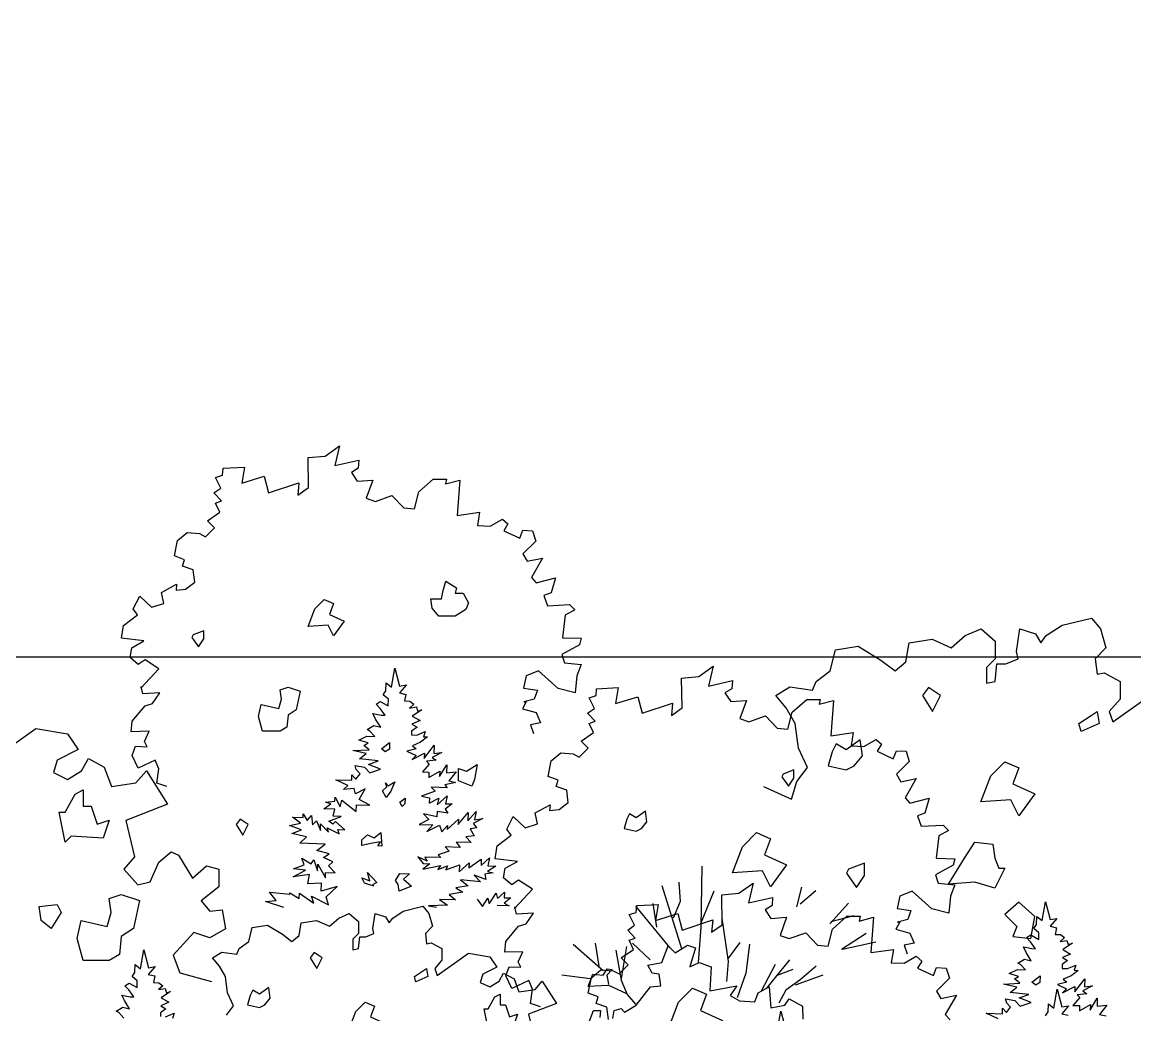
# Model space of a CAD drawing. Header units: inches. Extents: x -11 to 128, y 7 to 56.
# Drawn here: x 24.909 to 25.895, y 23.801 to 24.68 of the extents above; entities that cross this region are included whole.
import ezdxf

# ---------------------------------------------------------------- set-up
doc = ezdxf.new("R2010")
doc.units = ezdxf.units.IN
doc.header["$MEASUREMENT"] = 0
doc.layers.add('CAY', color=94, linetype='Continuous')
picture_1 = doc.add_image_def('image1.jpg', size_in_pixel=(1680, 1093))

# ---------------------------------------------------------------- blocks, each defined once
blk = doc.blocks.new('A$C76451831')
at = {"layer": 'CAY'}
for p, q in [((1479.9, 1929.8), (1538.3, 1944)), ((1538.3, 1944), (1555.9, 1922.7)), ((1288.9, 1909.2), (1320.1, 1922.7)), ((1320.1, 1922.7), (1347.8, 1898.6)), ((1389.7, 1877.9), (1396.8, 1922.7)), ((1396.8, 1922.7), (1427.4, 1912.7)), ((1427.4, 1912.7), (1438, 1895)), ((1448.6, 1909.2), (1479.9, 1929.8)), ((1555.9, 1922.7), (1566.6, 1885)), ((1033, 1881.5), (1077.8, 1888.5)), ((1077.8, 1888.5), (1122.6, 1860.8)), ((1171.5, 1857.3), (1178, 1895)), ((1178, 1895), (1223.4, 1902.1)), ((1223.4, 1902.1), (1261.1, 1885)), ((1261.1, 1885), (1288.9, 1909.2)), ((1347.8, 1898.6), (1347.8, 1863.8)), ((1438, 1895), (1448.6, 1909.2)), ((1022.3, 1839.6), (1033, 1881.5)), ((1393.2, 1863.8), (1389.7, 1877.9)), ((1566.6, 1885), (1545.3, 1863.8)), ((1122.6, 1860.8), (1150.3, 1839.6)), ((1150.3, 1839.6), (1171.5, 1857.3)), ((1347.8, 1863.8), (1330.7, 1846.6)), ((1330.7, 1846.6), (1330.7, 1815.4)), ((1347.8, 1818.9), (1351.4, 1853.7)), ((1351.4, 1853.7), (1369, 1853.7)), ((1369, 1853.7), (1393.2, 1863.8)), ((1545.3, 1863.8), (1548.9, 1833.1)), ((994.6, 1818.9), (1022.3, 1839.6)), ((1548.9, 1833.1), (1563, 1836)), ((1563, 1836), (1594.3, 1818.9)), ((915, 1791.2), (942.7, 1808.3)), ((942.7, 1808.3), (987.6, 1801.8)), ((987.6, 1801.8), (994.6, 1818.9)), ((1330.7, 1815.4), (1347.8, 1818.9)), ((1580.1, 1739.3), (1673.3, 1805.4)), ((1594.3, 1818.9), (1594.3, 1784.1)), ((935.7, 1767), (915, 1791.2)), ((1594.3, 1784.1), (1573, 1759.9)), ((953.4, 1735.8), (935.7, 1767)), ((1573, 1759.9), (1580.1, 1739.3)), ((4659.2, 1730), (4666, 1767.4)), ((4666, 1767.4), (4675.2, 1732.1)), ((959.8, 1687.4), (953.4, 1735.8)), ((4648.1, 1722.6), (4648.6, 1738.5)), ((4648.6, 1738.5), (4659.2, 1730)), ((4688.4, 1734.4), (4674.7, 1719)), ((4675.2, 1732.1), (4688.4, 1734.4)), ((4642.8, 1714.7), (4648.1, 1722.6)), ((4653, 1706.2), (4642.8, 1714.7)), ((4674.7, 1719), (4687.7, 1715.8)), ((4687.7, 1715.8), (4685, 1702.8)), ((4628.6, 1696.6), (4636.9, 1701.7)), ((4636.5, 1688.1), (4628.6, 1696.6)), ((4636.9, 1701.7), (4652.5, 1693)), ((4652.5, 1693), (4653, 1706.2)), ((4685, 1702.8), (4695.4, 1702.4)), ((4703.4, 1696.7), (4694.9, 1688.8)), ((4694.9, 1688.8), (4708.2, 1691.1)), ((4695.4, 1702.4), (4703.4, 1696.7)), ((4708.2, 1691.1), (4710.6, 1682.8)), ((977.5, 1649), (959.8, 1687.4)), ((4627.6, 1667.1), (4622.5, 1678.2)), ((4622.5, 1678.2), (4638.7, 1674.9)), ((4646.4, 1674.6), (4636.5, 1688.1)), ((4638.7, 1674.9), (4646.4, 1674.6)), ((4718.8, 1685.3), (4699.8, 1672.8)), ((4699.8, 1672.8), (4715.4, 1664.1)), ((4710.6, 1682.8), (4718.8, 1685.3)), ((956.3, 1621.3), (977.5, 1649)), ((3864.3, 1582.3), (3957.4, 1648.4)), ((3957.4, 1648.4), (4019.9, 1637.7)), ((4611, 1646.4), (4624.4, 1654.1)), ((4624.4, 1654.1), (4637.9, 1650.9)), ((4637.9, 1650.9), (4627.6, 1667.1)), ((4709.5, 1651.1), (4698.8, 1643.4)), ((4715.4, 1664.1), (4699.3, 1656.9)), ((4699.3, 1656.9), (4709.5, 1651.1)), ((4019.9, 1637.7), (4040.5, 1607.1)), ((4594.4, 1625.7), (4610.5, 1633.3)), ((4612.8, 1620.1), (4594.4, 1625.7)), ((4610.5, 1633.3), (4626.4, 1632.7)), ((4616.3, 1643.5), (4611, 1646.4)), ((4626.4, 1632.7), (4616.3, 1643.5)), ((4698.8, 1643.4), (4698.5, 1635.7)), ((4698.5, 1635.7), (4708.9, 1635.3)), ((4708.9, 1635.3), (4725.5, 1642.4)), ((4730.1, 1631.8), (4716.6, 1621.4)), ((4725.5, 1642.4), (4722.4, 1632.1)), ((4722.4, 1632.1), (4730.1, 1631.8)), ((890.9, 1611.3), (946.3, 1586.5)), ((946.3, 1586.5), (956.3, 1621.3)), ((4040.5, 1607.1), (3999.3, 1585.8)), ((4582.8, 1604.8), (4615, 1606.4)), ((4609.3, 1598.9), (4582.8, 1604.8)), ((4604.5, 1614.9), (4612.8, 1620.1)), ((4615, 1606.4), (4604.5, 1614.9)), ((4708, 1608.6), (4689.3, 1603.8)), ((4689.3, 1603.8), (4707.5, 1595.4)), ((4716.6, 1621.4), (4700.5, 1614.3)), ((4700.5, 1614.3), (4708, 1608.6)), ((4723.6, 1589.4), (4743.1, 1615.5)), ((4743.1, 1615.5), (4742.6, 1599.2)), ((3999.3, 1585.8), (3992.2, 1561.6)), ((4047.6, 1565.2), (4061.2, 1589.4)), ((4061.2, 1589.4), (4092.4, 1572.3)), ((4595.8, 1588.5), (4609.3, 1598.9)), ((4632.8, 1584.5), (4595.8, 1588.5)), ((4614, 1577.4), (4632.8, 1584.5)), ((4699.6, 1587.6), (4724, 1599.9)), ((4707.5, 1595.4), (4699.6, 1587.6)), ((4724, 1599.9), (4723.6, 1589.4)), ((4747.1, 1585.9), (4728.4, 1583.8)), ((4728.4, 1583.8), (4733.7, 1578.2)), ((4758.5, 1601.4), (4739.6, 1591.6)), ((4739.6, 1591.6), (4747.1, 1585.9)), ((4742.6, 1599.2), (4758.5, 1601.4)), ((3992.2, 1561.6), (4019.9, 1548.1)), ((4019.9, 1548.1), (4047.6, 1565.2)), ((4092.4, 1572.3), (4106.6, 1533.9)), ((4154.9, 1541), (4175.6, 1565.2)), ((4175.6, 1565.2), (4217.4, 1499.1)), ((4587.2, 1575.6), (4605.7, 1572.3)), ((4589.7, 1567.4), (4587.2, 1575.6)), ((4589, 1548.8), (4597.1, 1559)), ((4597.1, 1559), (4589.7, 1567.4)), ((4605.7, 1572.3), (4616.2, 1561)), ((4637.7, 1568.4), (4614, 1577.4)), ((4616.2, 1561), (4637.7, 1568.4)), ((4733.7, 1578.2), (4720, 1562.8)), ((4720, 1562.8), (4733.1, 1562.4)), ((4732.8, 1552), (4754.5, 1564.3)), ((4733.1, 1562.4), (4732.8, 1552)), ((4754.1, 1553.5), (4768.1, 1577)), ((4754.5, 1564.3), (4754.1, 1553.5)), ((4768.1, 1577), (4767.5, 1561.2)), ((4767.5, 1561.2), (4786.6, 1563.2)), ((4786.6, 1563.2), (4772.4, 1545.1)), ((4106.6, 1533.9), (4154.9, 1541)), ((4572.7, 1536.2), (4549.1, 1547.5)), ((4549.1, 1547.5), (4580.8, 1546.4)), ((4580.8, 1546.4), (4581.1, 1557.2)), ((4581.1, 1557.2), (4589, 1548.8)), ((4785.9, 1541.9), (4764.4, 1537.2)), ((4764.4, 1537.2), (4769.2, 1531.6)), ((4772.4, 1545.1), (4785.9, 1541.9)), ((4564.3, 1528.4), (4572.7, 1536.2)), ((4585.6, 1530.3), (4564.3, 1528.4)), ((4588, 1519.4), (4585.6, 1530.3)), ((4606.9, 1529.6), (4588, 1519.4)), ((4595.3, 1508.7), (4606.9, 1529.6)), ((4745, 1524.8), (4718.3, 1514.8)), ((4718.3, 1514.8), (4734.1, 1511.6)), ((4769.2, 1531.6), (4737.5, 1532.7)), ((4737.5, 1532.7), (4745, 1524.8)), ((4749.5, 1497.9), (4768.7, 1515.8)), ((4768.7, 1515.8), (4765.4, 1500)), ((4217.4, 1499.1), (4134.9, 1467.3)), ((4525.8, 1489.8), (4539.3, 1499.8)), ((4528.9, 1502.9), (4547.6, 1504.9)), ((4539.3, 1499.8), (4528.9, 1502.9)), ((4547.6, 1504.9), (4547.9, 1513.1)), ((4547.9, 1513.1), (4557.6, 1494.1)), ((4557.6, 1494.1), (4560.8, 1507.2)), ((4560.8, 1507.2), (4589.5, 1484.9)), ((4589.5, 1484.9), (4589.9, 1498)), ((4589.9, 1498), (4616.2, 1497.1)), ((4616.2, 1497.1), (4595.3, 1508.7)), ((4734.1, 1511.6), (4733.7, 1501.1)), ((4733.7, 1501.1), (4752.6, 1510.9)), ((4752.6, 1510.9), (4749.5, 1497.9)), ((4779, 1499.6), (4765, 1489.2)), ((4765.4, 1500), (4779, 1499.6)), ((4463.6, 1473.4), (4484.8, 1472.7)), ((4479.5, 1462), (4463.6, 1473.4)), ((4484.8, 1472.7), (4485.1, 1480.4)), ((4485.1, 1480.4), (4492.8, 1466.9)), ((4492.8, 1466.9), (4501.3, 1477.1)), ((4501.3, 1477.1), (4503.4, 1458.4)), ((4547, 1489.1), (4525.8, 1489.8)), ((4535.3, 1465.5), (4559.7, 1475)), ((4543.8, 1475.6), (4547, 1489.1)), ((4559.7, 1475), (4543.8, 1475.6)), ((4722.1, 1480.2), (4732.6, 1469)), ((4748.6, 1473.9), (4722.1, 1480.2)), ((4749, 1484.7), (4748.6, 1473.9)), ((4770.2, 1481.3), (4749, 1484.7)), ((4765, 1489.2), (4770.2, 1481.3)), ((4790.7, 1459.3), (4810.1, 1482.6)), ((4809.5, 1466.3), (4826.5, 1484.8)), ((4810.1, 1482.6), (4809.5, 1466.3)), ((4826.5, 1484.8), (4823.2, 1468.6)), ((4134.9, 1467.3), (4152, 1395.3)), ((4458, 1457.3), (4479.5, 1462)), ((4481.7, 1448.7), (4458, 1457.3)), ((4503.4, 1458.4), (4511.4, 1466.3)), ((4511.4, 1466.3), (4518.8, 1447.4)), ((4518.8, 1447.4), (4519.3, 1460.6)), ((4519.3, 1460.6), (4534.6, 1444.2)), ((4534.6, 1444.2), (4532.2, 1452.4)), ((4532.2, 1452.4), (4555.8, 1440.7)), ((4543.3, 1459.7), (4535.3, 1465.5)), ((4548.9, 1465), (4543.3, 1459.7)), ((4566.9, 1448.5), (4548.9, 1465)), ((4555.8, 1440.7), (4553.3, 1449)), ((4553.3, 1449), (4566.9, 1448.5)), ((4732.6, 1469), (4713.7, 1459.2)), ((4713.7, 1459.2), (4740.4, 1458.3)), ((4740.4, 1458.3), (4729, 1445.5)), ((4729, 1445.5), (4753.5, 1457.8)), ((4753.5, 1457.8), (4758.5, 1444.5)), ((4758.5, 1444.5), (4769.3, 1457.3)), ((4769, 1449.1), (4791.1, 1469.7)), ((4769.3, 1457.3), (4769, 1449.1)), ((4791.1, 1469.7), (4790.7, 1459.3)), ((4827.6, 1452.5), (4814.4, 1450.3)), ((4814.4, 1450.3), (4822.1, 1436.9)), ((4839.1, 1470.7), (4820.2, 1461)), ((4820.2, 1461), (4827.6, 1452.5)), ((4823.2, 1468.6), (4839.1, 1470.7)), ((4462.4, 1441.3), (4481.7, 1448.7)), ((4491.7, 1434.8), (4462.4, 1441.3)), ((4478.1, 1422.1), (4491.7, 1434.8)), ((4822.1, 1436.9), (4805.7, 1434.7)), ((4805.7, 1434.7), (4816.2, 1423.5)), ((4200.3, 1384.7), (4224.5, 1405.3)), ((4224.5, 1405.3), (4238.7, 1398.8)), ((4528.3, 1420.4), (4478.1, 1422.1)), ((4512, 1407.8), (4528.3, 1420.4)), ((4535.8, 1401.5), (4512, 1407.8)), ((4773, 1406.4), (4751.5, 1399.4)), ((4794.5, 1413.8), (4765.1, 1414.8)), ((4765.1, 1414.8), (4773, 1406.4)), ((4786.8, 1424.5), (4794.5, 1413.8)), ((4816.2, 1423.5), (4786.8, 1424.5)), ((4152, 1395.3), (4130.8, 1371.1)), ((4183.2, 1346.3), (4200.3, 1384.7)), ((4238.7, 1398.8), (4266.4, 1353.4)), ((4487, 1379.2), (4482, 1392.5)), ((4482, 1392.5), (4500.7, 1381.4)), ((4500.7, 1381.4), (4505.9, 1389.4)), ((4505.9, 1389.4), (4513.4, 1367.9)), ((4525.1, 1393.7), (4535.8, 1401.5)), ((4543.4, 1385.4), (4525.1, 1393.7)), ((4535, 1377.5), (4543.4, 1385.4)), ((4711.4, 1395.4), (4721.4, 1381.9)), ((4729.7, 1386.6), (4711.4, 1395.4)), ((4724.6, 1394.9), (4729.7, 1386.6)), ((4756.7, 1393.8), (4724.6, 1394.9)), ((4751.5, 1399.4), (4756.7, 1393.8)), ((4792.9, 1365.8), (4812.1, 1383.7)), ((4811.7, 1373.3), (4836.3, 1391)), ((4812.1, 1383.7), (4811.7, 1373.3)), ((4835.9, 1377.9), (4852.3, 1393.2)), ((4836.3, 1391), (4835.9, 1377.9)), ((4852.3, 1393.2), (4849, 1377.4)), ((4130.8, 1371.1), (4158.5, 1339.9)), ((4266.4, 1353.4), (4294.1, 1377.6)), ((4294.1, 1377.6), (4318.3, 1371.1)), ((4318.3, 1371.1), (4318.3, 1336.3)), ((4464.9, 1355.9), (4489.4, 1368.7)), ((4465.5, 1371.8), (4487, 1379.2)), ((4489.4, 1368.7), (4465.5, 1371.8)), ((4513.4, 1367.9), (4513.8, 1381)), ((4513.8, 1381), (4528.7, 1353.7)), ((4528.7, 1353.7), (4529.1, 1364.6)), ((4529.1, 1364.6), (4547.7, 1363.9)), ((4547.7, 1363.9), (4535, 1377.5)), ((4735, 1381.4), (4721, 1371)), ((4721, 1371), (4756.1, 1378)), ((4721.4, 1381.9), (4735, 1381.4)), ((4756.1, 1378), (4750.4, 1370)), ((4750.4, 1370), (4769.3, 1377.5)), ((4766.3, 1369.4), (4793.3, 1379.4)), ((4769.3, 1377.5), (4766.3, 1369.4)), ((4793.3, 1379.4), (4792.9, 1365.8)), ((4859.4, 1363.5), (4843.5, 1361.3)), ((4843.5, 1361.3), (4845.4, 1350.8)), ((4865.3, 1376.9), (4848.6, 1366.6)), ((4848.6, 1366.6), (4859.4, 1363.5)), ((4849, 1377.4), (4865.3, 1376.9)), ((4158.5, 1339.9), (4183.2, 1346.3)), ((4497.2, 1360.3), (4464.9, 1355.9)), ((4493.9, 1341.8), (4497.2, 1360.3)), ((4520.7, 1343.6), (4493.9, 1341.8)), ((4520.1, 1327.3), (4520.7, 1343.6)), ((4834.8, 1345.7), (4795, 1349.9)), ((4795, 1349.9), (4810.5, 1338.4)), ((4822.1, 1359.3), (4834.8, 1345.7)), ((4845.4, 1350.8), (4822.1, 1359.3)), ((4318.3, 1336.3), (4283.5, 1308.6)), ((4431.5, 1309.1), (4418.5, 1325.8)), ((4418.5, 1325.8), (4458.3, 1321.7)), ((4458.3, 1321.7), (4458.4, 1324.4)), ((4458.4, 1324.4), (4477, 1312.9)), ((4477, 1312.9), (4477.4, 1323.8)), ((4477.4, 1323.8), (4505.7, 1304.2)), ((4501.2, 1317.5), (4535, 1300.5)), ((4505.7, 1304.2), (4501.2, 1317.5)), ((4552.2, 1337), (4520.1, 1327.3)), ((4530.1, 1316.5), (4552.2, 1337)), ((4799.6, 1325.7), (4772.7, 1321.2)), ((4772.7, 1321.2), (4785.5, 1310.3)), ((4810.5, 1338.4), (4786.3, 1334.3)), ((4786.3, 1334.3), (4799.6, 1325.7)), ((4851.8, 1302.5), (4865.7, 1323.4)), ((4865.7, 1323.4), (4868.1, 1312.9)), ((4868.1, 1312.9), (4882.1, 1325.5)), ((4882.1, 1325.5), (4881.7, 1314.6)), ((4283.5, 1308.6), (4300.6, 1287.9)), ((4410.2, 1307.5), (4431.5, 1309.1)), ((4446.9, 1295.4), (4410.2, 1307.5)), ((4535, 1300.5), (4530.1, 1316.5)), ((4682.3, 1288.4), (4721.2, 1297.8)), ((4721.2, 1297.8), (4733, 1283.7)), ((4769.3, 1300), (4732.1, 1298.6)), ((4732.1, 1298.6), (4747.8, 1295.7)), ((4753.8, 1311.4), (4769.3, 1300)), ((4785.5, 1310.3), (4753.8, 1311.4)), ((4828.1, 1311.5), (4838.5, 1297.6)), ((4838.5, 1297.6), (4849.5, 1313.5)), ((4849.5, 1313.5), (4851.8, 1302.5)), ((4891.6, 1298.4), (4867.6, 1299.3)), ((4894.8, 1314.2), (4881.4, 1304.2)), ((4881.4, 1304.2), (4891.6, 1298.4)), ((4881.7, 1314.6), (4894.8, 1314.2)), ((5943, 1269.4), (5949.7, 1306.8)), ((5949.7, 1306.8), (5958.9, 1271.5)), ((4300.6, 1287.9), (4324.7, 1290.9)), ((4324.7, 1290.9), (4331.8, 1253.1)), ((4536.5, 1258.5), (4554.9, 1274.6)), ((4554.9, 1274.6), (4575.8, 1283.7)), ((4575.8, 1283.7), (4594.3, 1267.5)), ((4622.2, 1253.8), (4626.9, 1283.7)), ((4626.9, 1283.7), (4647.3, 1277)), ((4647.3, 1277), (4654.4, 1265.2)), ((4654.4, 1265.2), (4661.5, 1274.6)), ((4661.5, 1274.6), (4682.3, 1288.4)), ((4733, 1283.7), (4740.1, 1258.5)), ((5931.9, 1262.1), (5932.4, 1277.9)), ((5932.4, 1277.9), (5943, 1269.4)), ((5972.1, 1273.8), (5958.5, 1258.4)), ((5958.9, 1271.5), (5972.1, 1273.8)), ((4331.8, 1253.1), (4300.6, 1235.4)), ((4377.3, 1228.2), (4384.3, 1256.1)), ((4384.3, 1256.1), (4414.2, 1260.8)), ((4414.2, 1260.8), (4444.1, 1242.4)), ((4476.7, 1240), (4481, 1265.2)), ((4481, 1265.2), (4511.3, 1269.9)), ((4511.3, 1269.9), (4536.5, 1258.5)), ((4594.3, 1267.5), (4594.3, 1244.3)), ((4624.5, 1244.3), (4622.2, 1253.8)), ((4740.1, 1258.5), (4725.9, 1244.3)), ((5926.6, 1254.1), (5931.9, 1262.1)), ((5936.7, 1245.6), (5926.6, 1254.1)), ((5958.5, 1258.4), (5971.5, 1255.2)), ((5971.5, 1255.2), (5968.8, 1242.2)), ((4269.3, 1246.1), (4228, 1201.2)), ((4300.6, 1235.4), (4269.3, 1246.1)), ((4444.1, 1242.4), (4462.6, 1228.2)), ((4462.6, 1228.2), (4476.7, 1240)), ((4594.3, 1244.3), (4582.9, 1232.9)), ((4582.9, 1232.9), (4582.9, 1212.1)), ((4594.3, 1214.4), (4596.6, 1237.6)), ((4596.6, 1237.6), (4608.4, 1237.6)), ((4608.4, 1237.6), (4624.5, 1244.3)), ((4725.9, 1244.3), (4728.3, 1223.9)), ((5912.4, 1236), (5920.7, 1241.1)), ((5920.2, 1227.6), (5912.4, 1236)), ((5920.7, 1241.1), (5936.3, 1232.4)), ((5936.3, 1232.4), (5936.7, 1245.6)), ((5968.8, 1242.2), (5979.2, 1241.8)), ((5987.1, 1236.1), (5978.7, 1228.2)), ((5978.7, 1228.2), (5991.9, 1230.5)), ((5979.2, 1241.8), (5987.1, 1236.1)), ((5991.9, 1230.5), (5994.4, 1222.3)), ((4354.1, 1203), (4358.8, 1214.4)), ((4358.8, 1214.4), (4377.3, 1228.2)), ((4582.9, 1212.1), (4594.3, 1214.4)), ((4728.3, 1223.9), (4737.7, 1225.8)), ((4737.7, 1225.8), (4758.6, 1214.4)), ((4758.6, 1214.4), (4758.6, 1191.2)), ((5192.6, 1187), (5205.3, 1219.7)), ((5205.3, 1219.7), (5219, 1206)), ((5219, 1206), (5243.2, 1220.8)), ((5243.2, 1220.8), (5259.1, 1215.5)), ((5259.1, 1215.5), (5247.5, 1178.6)), ((5906.3, 1217.6), (5922.5, 1214.3)), ((5911.3, 1206.6), (5906.3, 1217.6)), ((5930.2, 1214.1), (5920.2, 1227.6)), ((5922.5, 1214.3), (5930.2, 1214.1)), ((6002.6, 1224.7), (5983.6, 1212.2)), ((5983.6, 1212.2), (5999.1, 1203.5)), ((5994.4, 1222.3), (6002.6, 1224.7)), ((4228, 1201.2), (4241.6, 1166.4)), ((4305.7, 1196), (4324.2, 1207.4)), ((4319.5, 1179.8), (4305.7, 1196)), ((4324.2, 1207.4), (4354.1, 1203)), ((4758.6, 1191.2), (4744.4, 1175.1)), ((4749.1, 1161.4), (4811.2, 1205.4)), ((4811.2, 1205.4), (4852.9, 1198.3)), ((4852.9, 1198.3), (4866.7, 1177.9)), ((5165.2, 1181.8), (5192.6, 1187)), ((5247.5, 1178.6), (5266.4, 1187)), ((5266.4, 1187), (5289.7, 1178.6)), ((5894.8, 1185.8), (5908.2, 1193.5)), ((5900.1, 1182.9), (5894.8, 1185.8)), ((5908.2, 1193.5), (5921.6, 1190.3)), ((5921.6, 1190.3), (5911.3, 1206.6)), ((5993.3, 1190.6), (5982.6, 1182.8)), ((5999.1, 1203.5), (5983, 1196.4)), ((5983, 1196.4), (5993.3, 1190.6)), ((4241.6, 1166.4), (4304.1, 1149.3)), ((4331.3, 1159), (4319.5, 1179.8)), ((4744.4, 1175.1), (4749.1, 1161.4)), ((4839.1, 1163.7), (4834.4, 1147.6)), ((4866.7, 1177.9), (4839.1, 1163.7)), ((4871.4, 1149.9), (4880.4, 1166.1)), ((4880.4, 1166.1), (4901.2, 1154.7)), ((5173.6, 1165.9), (5165.2, 1181.8)), ((5187.3, 1163.8), (5173.6, 1165.9)), ((5190.5, 1140.6), (5187.3, 1163.8)), ((5289.7, 1178.6), (5287.5, 1131.1)), ((5878.2, 1165.1), (5894.3, 1172.7)), ((5896.6, 1159.5), (5878.2, 1165.1)), ((5894.3, 1172.7), (5910.1, 1172.2)), ((5910.1, 1172.2), (5900.1, 1182.9)), ((5982.6, 1182.8), (5982.3, 1175.1)), ((5982.3, 1175.1), (5992.7, 1174.7)), ((5992.7, 1174.7), (6009.3, 1181.8)), ((6013.9, 1171.3), (6000.4, 1160.8)), ((6009.3, 1181.8), (6006.2, 1171.5)), ((6006.2, 1171.5), (6013.9, 1171.3)), ((4335.6, 1126.7), (4331.3, 1159)), ((4834.4, 1147.6), (4852.9, 1138.5)), ((4852.9, 1138.5), (4871.4, 1149.9)), ((4901.2, 1154.7), (4910.7, 1129.1)), ((4942.9, 1133.8), (4956.7, 1149.9)), ((4956.7, 1149.9), (4984.6, 1105.9)), ((5866.6, 1144.2), (5898.8, 1145.8)), ((5893.1, 1138.3), (5866.6, 1144.2)), ((5888.2, 1154.3), (5896.6, 1159.5)), ((5898.8, 1145.8), (5888.2, 1154.3)), ((5991.8, 1148), (5973, 1143.2)), ((5973, 1143.2), (5991.3, 1134.9)), ((6000.4, 1160.8), (5984.3, 1153.7)), ((5984.3, 1153.7), (5991.8, 1148)), ((6007.4, 1128.9), (6026.9, 1154.9)), ((6026.9, 1154.9), (6026.3, 1138.6)), ((4347.4, 1101.2), (4335.6, 1126.7)), ((4910.7, 1129.1), (4942.9, 1133.8)), ((5142, 1102.7), (5170.5, 1138.5)), ((5170.5, 1138.5), (5190.5, 1140.6)), ((5287.5, 1131.1), (5340.3, 1140.6)), ((5340.3, 1140.6), (5327.6, 1121.6)), ((5327.6, 1121.6), (5345.5, 1111.1)), ((5376.1, 1109), (5382.5, 1126.9)), ((5382.5, 1126.9), (5404.6, 1138.5)), ((5404.6, 1138.5), (5407.8, 1097.4)), ((5879.6, 1127.9), (5893.1, 1138.3)), ((5916.6, 1123.9), (5879.6, 1127.9)), ((5897.8, 1116.8), (5916.6, 1123.9)), ((5983.3, 1127), (6007.8, 1139.3)), ((5991.3, 1134.9), (5983.3, 1127)), ((6007.8, 1139.3), (6007.4, 1128.9)), ((6030.9, 1125.3), (6012.2, 1123.3)), ((6012.2, 1123.3), (6017.4, 1117.6)), ((6042.3, 1140.8), (6023.3, 1131)), ((6023.3, 1131), (6030.9, 1125.3)), ((6026.3, 1138.6), (6042.3, 1140.8)), ((4333.2, 1082.7), (4347.4, 1101.2)), ((4984.6, 1105.9), (4929.6, 1084.7)), ((5118.8, 1089), (5142, 1102.7)), ((5345.5, 1111.1), (5376.1, 1109)), ((5407.8, 1097.4), (5435.2, 1102.7)), ((5435.2, 1102.7), (5443.6, 1115.3)), ((5443.6, 1115.3), (5470, 1100.6)), ((5470, 1100.6), (5471.1, 1075.2)), ((5871, 1115), (5889.4, 1111.7)), ((5873.4, 1106.8), (5871, 1115)), ((5872.8, 1088.2), (5880.8, 1098.4)), ((5880.8, 1098.4), (5873.4, 1106.8)), ((5889.4, 1111.7), (5899.9, 1100.4)), ((5921.5, 1107.8), (5897.8, 1116.8)), ((5899.9, 1100.4), (5921.5, 1107.8)), ((6017.4, 1117.6), (6003.8, 1102.2)), ((6003.8, 1102.2), (6016.9, 1101.8)), ((6016.5, 1091.4), (6038.3, 1103.8)), ((6016.9, 1101.8), (6016.5, 1091.4)), ((6037.9, 1092.9), (6051.8, 1116.4)), ((6038.3, 1103.8), (6037.9, 1092.9)), ((6051.8, 1116.4), (6051.3, 1100.6)), ((6051.3, 1100.6), (6070.4, 1102.6)), ((6070.4, 1102.6), (6056.2, 1084.5)), ((4929.6, 1084.7), (4941, 1036.7)), ((5057.6, 1092.1), (5071.3, 1092.1)), ((5071.3, 1092.1), (5070.3, 1078.4)), ((5095.6, 1076.3), (5098.8, 1092.1)), ((5098.8, 1092.1), (5112.5, 1096.3)), ((5112.5, 1096.3), (5118.8, 1089)), ((5420.6, 1053.6), (5427.3, 1091)), ((5427.3, 1091), (5436.5, 1055.8)), ((5856.5, 1075.7), (5832.8, 1086.9)), ((5832.8, 1086.9), (5864.5, 1085.8)), ((5864.5, 1085.8), (5864.9, 1096.7)), ((5864.9, 1096.7), (5872.8, 1088.2)), ((6056.2, 1084.5), (6069.6, 1081.4))]:
    blk.add_line(p, q, dxfattribs=at)
for points in [[(4216, 1534.3), (4196, 1540.6), (4200.2, 1569.1), (4192.8, 1586), (4159, 1570.1), (4147.4, 1595.5), (4153.8, 1613.4), (4177, 1612.3), (4171.7, 1622.9), (4181.2, 1642.9), (4145.3, 1641.9), (4147.4, 1663), (4172.8, 1693.5), (4187.5, 1697.8), (4202.3, 1718.9), (4168.5, 1716.7), (4165.4, 1731.5), (4164.3, 1728.3), (4200.2, 1766.3), (4172.8, 1784.2), (4159, 1774.7), (4143.2, 1788.5), (4146.4, 1807.4), (4170.6, 1821.2), (4126.4, 1826.4), (4130.6, 1851.7), (4158, 1872.8), (4149.6, 1884.4), (4162.2, 1909.7), (4185.4, 1887.6), (4209.7, 1895), (4205.5, 1917.1), (4235, 1933), (4233.9, 1921.4), (4252.9, 1923.5), (4270.8, 1937.2), (4267.7, 1961.4), (4246.6, 1968.8), (4250.8, 1981.5), (4230.8, 1988.9), (4237.1, 2019.4), (4256.1, 2035.3), (4280.3, 2033.1), (4291.9, 2026.8), (4309.9, 2044.7), (4296.2, 2058.5), (4320.4, 2075.3), (4312, 2093.3), (4323.6, 2097.5), (4308.8, 2113.3), (4322.5, 2122.8), (4312, 2143.9), (4325.7, 2148.1), (4326.7, 2161.8), (4368.9, 2163.9), (4363.7, 2132.3), (4408, 2146), (4416.4, 2113.3), (4476.5, 2133.3), (4474.4, 2109.1), (4495.5, 2123.9), (4494.4, 2182.9), (4528.2, 2186.1), (4556.7, 2206.1), (4547.2, 2167.1), (4594.6, 2177.6), (4593.6, 2161.8), (4579.9, 2153.4), (4591.5, 2136.5), (4622.1, 2138.6), (4609.4, 2102.8), (4627.3, 2096.4), (4660, 2108), (4683.2, 2083.8), (4704.3, 2081.7), (4712.8, 2115.4), (4741.2, 2140.7), (4767.6, 2140.7), (4765.5, 2131.2), (4794, 2138.6), (4788.7, 2069), (4833, 2075.3), (4828.8, 2049), (4854.1, 2047.9), (4878.3, 2061.6), (4888.9, 2052.1), (4880.5, 2038.4), (4912.1, 2023.7), (4918.4, 2039.5), (4937.4, 2038.4), (4943.7, 2018.4), (4918.4, 1993.1), (4926.9, 1978.3), (4957.4, 1984.6), (4935.3, 1946.7), (4944.8, 1936.1), (4982.8, 1945.6), (4974.3, 1916.1), (4959.6, 1910.8), (4966.9, 1890.8), (5010.2, 1892.9), (5020.7, 1882.3), (5001.7, 1871.8), (4996.5, 1827.5), (5033.4, 1826.4), (5030.2, 1813.8), (4995.4, 1794.8), (5000.7, 1777.9), (5033.4, 1774.7), (5024.9, 1752.6), (5021.8, 1718.9), (4988, 1727.3), (4949, 1762.1), (4924.8, 1752.6), (4919.5, 1728.3), (4946.9, 1724.1), (4940.6, 1706.2), (4920.5, 1700.9), (4924.8, 1700.9), (4917.4, 1687.2), (4944.8, 1679.8), (4953.2, 1659.8), (4933.2, 1655.6), (4939.5, 1638.7)], [(4953.2, 1099.5), (4933.2, 1105.8), (4937.4, 1134.3), (4930, 1151.2), (4896.3, 1135.4), (4884.7, 1160.7), (4891, 1178.6), (4914.2, 1177.5), (4908.9, 1188.1), (4918.4, 1208.1), (4882.5, 1207.1), (4884.7, 1228.2), (4910, 1258.8), (4924.7, 1263), (4939.5, 1284.1), (4905.7, 1282), (4902.6, 1296.7), (4901.5, 1293.6), (4937.4, 1331.5), (4910, 1349.5), (4896.3, 1340), (4880.4, 1353.7), (4883.6, 1372.7), (4907.9, 1386.4), (4863.6, 1391.6), (4867.8, 1417), (4895.2, 1438.1), (4886.8, 1449.7), (4899.4, 1475), (4922.6, 1452.8), (4946.9, 1460.2), (4942.7, 1482.3), (4972.2, 1498.2), (4971.1, 1486.6), (4990.1, 1488.7), (5008, 1502.4), (5004.9, 1526.6), (4983.8, 1534), (4988, 1546.7), (4968, 1554.1), (4974.3, 1584.7), (4993.3, 1600.5), (5017.5, 1598.4), (5029.1, 1592), (5047.1, 1610), (5033.4, 1623.7), (5057.6, 1640.6), (5049.2, 1658.5), (5060.8, 1662.7), (5046, 1678.5), (5059.7, 1688), (5049.2, 1709.1), (5062.9, 1713.3), (5063.9, 1727), (5106.1, 1729.1), (5100.9, 1697.5), (5145.2, 1711.2), (5153.6, 1678.5), (5213.7, 1698.6), (5211.6, 1674.3), (5232.7, 1689.1), (5231.6, 1748.1), (5265.4, 1751.3), (5293.9, 1771.3), (5284.4, 1732.3), (5331.8, 1742.9), (5330.8, 1727), (5317.1, 1718.6), (5328.7, 1701.7), (5359.3, 1703.8), (5346.6, 1668), (5364.5, 1661.6), (5397.2, 1673.2), (5420.4, 1649), (5441.5, 1646.9), (5450, 1680.6), (5478.4, 1705.9), (5504.8, 1705.9), (5502.7, 1696.5), (5531.2, 1703.8), (5525.9, 1634.2), (5570.2, 1640.6), (5566, 1614.2), (5591.3, 1613.1), (5615.5, 1626.8), (5626.1, 1617.3), (5617.7, 1603.6), (5649.3, 1588.9), (5655.6, 1604.7), (5674.6, 1603.6), (5680.9, 1583.6), (5655.6, 1558.3), (5664.1, 1543.5), (5694.7, 1549.8), (5672.5, 1511.9), (5682, 1501.3), (5720, 1510.8), (5711.5, 1481.3), (5696.8, 1476), (5704.1, 1456), (5747.4, 1458.1), (5757.9, 1447.5), (5738.9, 1437), (5733.7, 1392.7), (5770.6, 1391.6), (5767.4, 1379), (5732.6, 1360), (5737.9, 1343.1), (5770.6, 1340), (5762.2, 1317.8), (5759, 1284.1), (5725.2, 1292.5), (5686.2, 1327.3), (5662, 1317.8), (5656.7, 1293.6), (5684.1, 1289.3), (5677.8, 1271.4), (5657.7, 1266.1), (5662, 1266.1), (5654.6, 1252.4), (5682, 1245), (5690.4, 1225), (5670.4, 1220.8), (5676.7, 1203.9)], [(4680, 1494.9), (4675.3, 1503.2), (4686, 1511), (4685.6, 1500.1), (4680, 1494.9)], [(584.8, 1152.1), (581.7, 1176.4), (560.6, 1183.8), (564.8, 1196.4), (544.7, 1203.8), (551.1, 1234.4), (570.1, 1250.2), (594.3, 1248.1), (605.9, 1241.8), (623.8, 1259.7), (610.1, 1273.4), (634.4, 1290.3), (625.9, 1308.2), (637.6, 1312.5), (622.8, 1328.3), (636.5, 1337.8), (625.9, 1358.9), (639.7, 1363.1), (640.7, 1376.8), (682.9, 1378.9), (677.6, 1347.3), (721.9, 1361), (730.4, 1328.3), (790.5, 1348.3), (788.4, 1324.1), (809.5, 1338.8), (808.4, 1397.9), (842.2, 1401.1), (870.6, 1421.1), (861.1, 1382.1), (908.6, 1392.6), (907.6, 1376.8), (893.8, 1368.4), (905.4, 1351.5), (936, 1353.6), (923.4, 1317.7), (941.3, 1311.4), (974, 1323), (997.2, 1298.7), (1018.3, 1296.6), (1026.7, 1330.4), (1055.2, 1355.7), (1081.6, 1355.7), (1079.5, 1346.2), (1107.9, 1353.6), (1102.7, 1284), (1147, 1290.3), (1142.7, 1263.9), (1168.1, 1262.9), (1192.3, 1276.6), (1202.9, 1267.1), (1194.4, 1253.4), (1226.1, 1238.6), (1232.4, 1254.5), (1251.4, 1253.4), (1257.7, 1233.4), (1232.4, 1208), (1240.8, 1193.3), (1271.4, 1199.6), (1249.3, 1161.6), (1258.8, 1151.1)], [(5271.7, 1376.9), (5269.6, 1256.6), (5264.3, 1187)], [(5226.4, 1345.2), (5228.5, 1307.3), (5214.8, 1274.6)], [(5192.6, 1338.9), (5231.6, 1214.5)], [(5294.9, 1327.3), (5268.6, 1263)], [(5467.9, 1335.7), (5458.4, 1296.7)], [(5496.4, 1328.4), (5465.8, 1302)], [(5140.9, 1297.8), (5207.4, 1216.6)], [(5174.7, 1303.1), (5182.1, 1256.6)], [(5560.7, 1304.1), (5523.8, 1263)], [(5310.7, 1274.6), (5323.4, 1189.1), (5320.2, 1149.1)], [(5571.3, 1278.8), (5525.9, 1267.2)], [(5595.5, 1244), (5547, 1212.3)], [(1447.3, 1159.1), (1452.6, 1167.1), (1453.1, 1182.9), (1463.7, 1174.4), (1470.5, 1211.8), (1479.7, 1176.6), (1492.9, 1178.8), (1479.2, 1163.4), (1492.2, 1160.3)], [(4130.9, 1077.2), (4120.8, 1088), (4115.5, 1090.9), (4128.9, 1098.6), (4142.4, 1095.4), (4132.1, 1111.6), (4127, 1122.6), (4143.2, 1119.4), (4150.9, 1119.1), (4141, 1132.6), (4133.1, 1141), (4141.4, 1146.2), (4157, 1137.5), (4157.5, 1150.6), (4147.3, 1159.1), (4152.6, 1167.1), (4153.1, 1182.9), (4163.7, 1174.4), (4170.5, 1211.8), (4179.7, 1176.6), (4192.9, 1178.8), (4179.2, 1163.4), (4192.2, 1160.3), (4189.5, 1147.2), (4199.9, 1146.8), (4207.9, 1141.1), (4199.4, 1133.3), (4212.7, 1135.5), (4215.1, 1127.3), (4223.3, 1129.7), (4204.3, 1117.2), (4219.9, 1108.5), (4203.8, 1101.4), (4214, 1095.6), (4203.3, 1087.8), (4203, 1080.1)], [(4213.4, 1079.7), (4230, 1086.9), (4226.9, 1076.5)], [(5017.5, 1222.9), (5076.6, 1171.2)], [(5060.8, 1225), (5068.2, 1179.7)], [(5101.9, 1211.3), (5112.5, 1152.2), (5124.1, 1123.8), (5140.9, 1104.8)], [(5123, 1218.7), (5112.5, 1155.4)], [(5134.6, 1225), (5169.4, 1192.3)], [(5346.6, 1226.1), (5322.3, 1193.4)], [(5365.6, 1222.9), (5358.2, 1165.9), (5341.3, 1117.4)], [(5614.5, 1227.1), (5549.1, 1212.3)], [(5444.7, 1192.3), (5399.3, 1136.4)], [(5086.1, 1141.7), (5047.1, 1139.6), (5056.6, 1163.8), (5076.6, 1161.7), (5085, 1174.4), (5094.5, 1173.3), (5084, 1161.7), (5087.2, 1143.8)], [(5416.2, 1182.8), (5388.8, 1130.1)], [(5451, 1173.3), (5418.3, 1160.7)], [(5497.4, 1179.7), (5464.7, 1152.2), (5437.3, 1132.2), (5423.6, 1106.9)], [(4995.4, 1162.8), (5051.3, 1155.4)], [(5086.1, 1142.7), (5123, 1125.9)], [(5456.3, 1142.7), (5511.1, 1162.8)], [(5144.1, 974), (5144.1, 975), (5124.1, 1009.8), (5146.2, 1019.3), (5156.8, 1043.6), (5150.4, 1063.6), (5127.2, 1061.5), (5123, 1037.3), (5106.1, 1040.4), (5087.2, 1027.8), (5074.5, 1033.1), (5078.7, 1051), (5052.3, 1041.5), (5041.8, 1051), (5057.6, 1092.1)]]:
    blk.add_lwpolyline(points, dxfattribs=at)
for points in [[(4784.5, 1915.2), (4800.4, 1915.2), (4810.9, 1896.7), (4805.6, 1883.5), (4784.5, 1870.3), (4752.8, 1870.3), (4739.6, 1886.1), (4737, 1904.6), (4758.1, 1904.6), (4760.8, 1920.5), (4766, 1939), (4787.2, 1925.7)], [(4507.9, 1884.3), (4526.4, 1902.8), (4544.9, 1894.9), (4536.9, 1873.7), (4566, 1860.5), (4544.9, 1831.5), (4534.3, 1852.6), (4494.7, 1850)], [(4267.5, 1833.2), (4264.9, 1827.9), (4278.1, 1809.4), (4288.7, 1825.2), (4288.7, 1841.1)], [(1240.2, 1791.1), (1216.4, 1806.9), (1204.5, 1791.1), (1224.3, 1759.4)], [(1537.1, 1751.5), (1548.9, 1759.4), (1552.9, 1735.6), (1517.3, 1719.8), (1513.3, 1735.6)], [(4396.9, 1672), (4402.2, 1695.8), (4436.5, 1687.9), (4441.8, 1706.3), (4439.1, 1724.8), (4455, 1730.1), (4478.7, 1722.2), (4470.8, 1685.2), (4455, 1674.7), (4452.3, 1650.9), (4439.1, 1643), (4404.8, 1643)], [(1085.8, 1672.3), (1081.8, 1704), (1054.1, 1684.2), (1034.3, 1696), (1026.4, 1680.2), (1018.5, 1652.5), (1054.1, 1644.6), (1069.9, 1652.5)], [(1339.1, 1632.7), (1366.8, 1660.4), (1394.5, 1648.5), (1382.7, 1616.8), (1426.2, 1597), (1394.5, 1553.5), (1378.7, 1585.2), (1319.3, 1581.2)], [(4639.1, 1608.3), (4655.4, 1620.8), (4655, 1607.7), (4646.6, 1602.6)], [(4791, 1545.5), (4791, 1569.3), (4806.8, 1564), (4827.9, 1577.2), (4822.7, 1548.1), (4817.4, 1534.9)], [(5431.9, 1558.7), (5429.3, 1553.4), (5442.5, 1535), (5453, 1550.8), (5453, 1566.7)], [(4641.2, 1525.7), (4649.6, 1533.5), (4647.2, 1541.3), (4652.4, 1535.7), (4665.8, 1543.4), (4657.5, 1525.1), (4648.9, 1512.3)], [(4035, 1519.2), (4050.8, 1527.2), (4050.8, 1495.5), (4066.6, 1495.5), (4078.5, 1459.8), (4102.3, 1467.8), (4090.4, 1432.1), (4027.1, 1436.1), (4015.2, 1424.2), (4003.3, 1483.6), (4015.2, 1483.6)], [(1287.7, 1470.3), (1307.5, 1502), (1343.1, 1498), (1347, 1470.3), (1355, 1450.5), (1366.8, 1450.5), (1347, 1410.9), (1307.5, 1422.8), (1256, 1418.8)], [(5162.8, 1464.3), (5160.2, 1485.4), (5141.7, 1472.2), (5128.5, 1480.1), (5123.3, 1469.6), (5118, 1451.1), (5141.7, 1445.8), (5152.3, 1451.1)], [(1058.5, 1448.2), (1054.5, 1440.3), (1074.3, 1412.6), (1090.2, 1436.3), (1090.2, 1460.1)], [(4376, 1459.3), (4360.2, 1469.9), (4352.3, 1459.3), (4365.5, 1438.2)], [(4640.1, 1416.5), (4632.4, 1416.7), (4637.7, 1424.7), (4621.8, 1422.5), (4600.3, 1417.9), (4600.7, 1428.7), (4611.9, 1438.8), (4624.8, 1432.9), (4638.3, 1443.3)], [(5351.5, 1415.3), (5379.2, 1443), (5406.9, 1431.1), (5395, 1399.4), (5438.6, 1379.6), (5406.9, 1336.1), (5391, 1367.8), (5331.7, 1363.8)], [(1418.3, 1311.9), (1426.2, 1355.4), (1394.5, 1383.2), (1366.8, 1359.4), (1390.6, 1335.6), (1382.7, 1315.8)], [(4624.2, 1337.2), (4605.8, 1343.3), (4600.8, 1353.9), (4616.4, 1347.9), (4611.6, 1364.4), (4629.9, 1344.7), (4621.6, 1340)], [(4672.4, 1341), (4667.2, 1348.9), (4675.4, 1362.2), (4694.4, 1361.5), (4683.1, 1351), (4698.5, 1337.4), (4674.2, 1327.3)], [(4038.9, 1234.1), (4046.9, 1269.7), (4098.3, 1257.8), (4106.2, 1285.6), (4102.3, 1313.3), (4126, 1321.2), (4161.7, 1309.3), (4149.8, 1253.9), (4126, 1238), (4122.1, 1202.4), (4102.3, 1190.5), (4050.8, 1190.5)], [(3967.7, 1269.7), (3963.7, 1297.4), (3999.3, 1301.4), (4007.3, 1285.6), (3987.5, 1253.9)], [(722.8, 1185.8), (750.5, 1213.5), (778.2, 1201.7), (766.3, 1170), (809.9, 1150.2), (778.2, 1106.6), (762.4, 1138.3), (703, 1134.3)], [(4522.5, 1195.9), (4506.6, 1206.4), (4498.7, 1195.9), (4511.9, 1174.8)], [(4720.4, 1169.5), (4728.3, 1174.8), (4731, 1158.9), (4707.2, 1148.4), (4704.6, 1158.9)], [(5922.9, 1147.7), (5939.2, 1160.3), (5938.7, 1147.1), (5930.4, 1142)], [(4419.5, 1116.7), (4416.9, 1137.8), (4398.4, 1124.6), (4385.2, 1132.5), (4380, 1122), (4374.7, 1103.5), (4398.4, 1098.2), (4409, 1103.5)], [(4862.9, 1119.3), (4873.5, 1124.6), (4873.5, 1103.5), (4884.1, 1103.5), (4892, 1079.7), (4907.8, 1085), (4899.9, 1061.2), (4857.7, 1063.9), (4849.7, 1055.9), (4841.8, 1095.6), (4849.7, 1095.6)], [(4588.5, 1090.3), (4606.9, 1108.8), (4625.4, 1100.8), (4617.5, 1079.7), (4646.5, 1066.5), (4625.4, 1037.5), (4614.9, 1058.6), (4575.3, 1055.9)]]:
    blk.add_lwpolyline(points, close=True, dxfattribs=at)

msp = doc.modelspace()

# ---------------------------------------------------------------- linework, layer by layer
msp.add_line((11.56044, 24.11828), (31.63044, 24.11828))

# ---------------------------------------------------------------- block references
at = {"layer": 'CAY', "xscale": 0.0004489089019145984, "yscale": 0.0004489089019145984, "zscale": 0.0004489089019145984}
for p in [(23.14473, 23.31472), (25.16589, 23.27991)]:
    msp.add_blockref('A$C76451831', p, dxfattribs=at)

# ---------------------------------------------------------------- pictures from other files: only their frames are drawn
image = msp.add_image(picture_1, insert=(12.49661, 7.37723), size_in_units=(74.4025, 48.40591))
image.dxf.flags = 6

doc.saveas('drawing.dxf')
